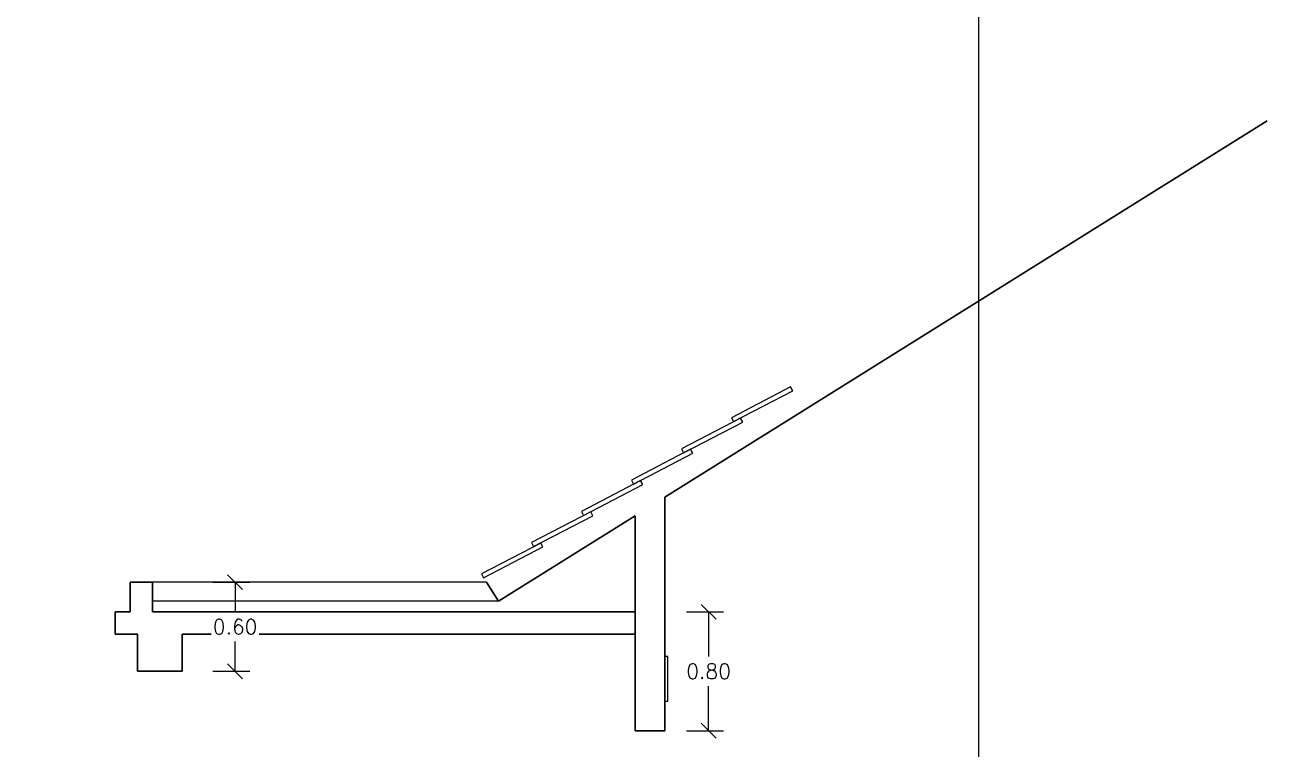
# Model space of a CAD drawing. Header units: metres. Extents: x -44 to 358, y -246 to 48.
# Drawn here: x 44.44 to 52.81, y 21.58 to 26.46 of the extents above; entities that cross this region are included whole.
import ezdxf

# ---------------------------------------------------------------- set-up
doc = ezdxf.new("R2010")
doc.units = ezdxf.units.M
doc.header["$LTSCALE"] = 0.3
doc.header["$PDMODE"] = 3
doc.linetypes.add('CONTINUA', pattern=[0])
doc.layers.add('BP', color=3, linetype='Continuous')
doc.layers.add('DIMENSIONES', color=7, linetype='Continuous')
for name, color, linetype, lineweight in [('corte', 7, 'Continuous', 30), ('SE-2', 252, 'Continuous', 9), ('SE-3', 253, 'Continuous', 5)]:
    doc.layers.add(name, color=color, linetype=linetype, lineweight=lineweight)
doc.styles.add('SMPLEX', font='simplex.shx')
doc.dimstyles.new('DIM-50', dxfattribs={"dimscale": 0.5, "dimtxt": 0.2, "dimasz": 0.2, "dimexe": 0.2, "dimexo": 0.2, "dimgap": 0.1, "dimtad": 0, "dimtih": 1, "dimtoh": 1, "dimzin": 0, "dimdsep": 46, "dimtxsty": 'SMPLEX', "dimblk1": 'OBLIQUE', "dimblk2": 'OBLIQUE', "dimsah": 1, "dimcen": 0.2, "dimclrd": 4, "dimclre": 4, "dimclrt": 4, "dimadec": 0, "dimazin": 0, "dimtfac": 1, "dimtmove": 0, "dimatfit": 3, "dimldrblk": 'OPEN30', "dimfxl": 0.3, "dimfxlon": 1, "dimtfill": 1, "dimtolj": 1, "dimtzin": 0, "dimarcsym": 0})

# ---------------------------------------------------------------- blocks, each defined once
blk = doc.blocks.new('_OBLIQUE')
at = {"color": 0, "linetype": 'ByBlock'}
blk.add_line((-0.5, -0.5), (0.5, 0.5), dxfattribs=at)
blk = doc.blocks.new('*D959')
at = {"layer": 'DEFPOINTS', "color": 0, "ltscale": 0.2, "transparency": 16777216}
for p in [(45.2991, 22.7081), (45.8555, 22.7081), (45.1991, 22.1081)]:
    blk.add_point(p, dxfattribs=at)
at = {"layer": 'DIMENSIONES', "color": 4, "lineweight": -2, "ltscale": 0.2, "transparency": 16777216}
for p, q in [((45.7055, 22.7081), (45.9555, 22.7081)), ((45.8555, 22.7081), (45.8555, 22.5081)), ((45.8555, 22.1081), (45.8555, 22.3081)), ((45.7055, 22.1081), (45.9555, 22.1081))]:
    blk.add_line(p, q, dxfattribs=at)
at = {"layer": 'DIMENSIONES', "color": 4, "lineweight": -2, "ltscale": 0.2, "transparency": 16777216, "xscale": 0.1, "yscale": 0.1, "zscale": 0.1}
for p, rotation in [((45.8555, 22.7081), 90), ((45.8555, 22.1081), 270)]:
    blk.add_blockref('_OBLIQUE', p, dxfattribs=dict(at, rotation=rotation))
at = {"layer": 'DIMENSIONES', "color": 4, "ltscale": 0.2, "transparency": 16777216, "insert": (45.8555, 22.4081), "char_height": 0.1, "attachment_point": 5, "style": 'SMPLEX', "bg_fill": 3, "box_fill_scale": 1.1, "bg_fill_color": 256, "bg_fill_true_color": 13158600, "bg_fill_transparency": 0}
blk.add_mtext('\\A1;0.60', dxfattribs=at)
blk = doc.blocks.new('_Open30')
at = {"color": 0, "lineweight": -2}
for p, q in [((-1, 0.268), (0, 0)), ((0, 0), (-1, -0.268)), ((0, 0), (-1, 0))]:
    blk.add_line(p, q, dxfattribs=at)
blk = doc.blocks.new('*D960')
at = {"layer": 'DEFPOINTS', "color": 0, "ltscale": 0.2, "transparency": 16777216}
for p in [(48.5491, 22.5081), (48.5491, 21.7081), (49.0443, 21.7081)]:
    blk.add_point(p, dxfattribs=at)
at = {"layer": 'DIMENSIONES', "color": 4, "lineweight": -2, "ltscale": 0.2, "transparency": 16777216}
for p, q in [((48.8943, 22.5081), (49.1443, 22.5081)), ((49.0443, 22.5081), (49.0443, 22.2081)), ((49.0443, 21.7081), (49.0443, 22.0081)), ((48.8943, 21.7081), (49.1443, 21.7081))]:
    blk.add_line(p, q, dxfattribs=at)
at = {"layer": 'DIMENSIONES', "color": 4, "lineweight": -2, "ltscale": 0.2, "transparency": 16777216, "xscale": 0.1, "yscale": 0.1, "zscale": 0.1}
for p, rotation in [((49.0443, 22.5081), 90), ((49.0443, 21.7081), 270)]:
    blk.add_blockref('_OBLIQUE', p, dxfattribs=dict(at, rotation=rotation))
at = {"layer": 'DIMENSIONES', "color": 4, "ltscale": 0.2, "transparency": 16777216, "insert": (49.0443, 22.1081), "char_height": 0.1, "attachment_point": 5, "style": 'SMPLEX', "bg_fill": 3, "box_fill_scale": 1.1, "bg_fill_color": 256, "bg_fill_true_color": 13158600, "bg_fill_transparency": 0}
blk.add_mtext('\\A1;0.80', dxfattribs=at)

msp = doc.modelspace()

# ---------------------------------------------------------------- linework, layer by layer
at = {"layer": 'BP', "linetype": 'CONTINUA', "ltscale": 5}
msp.add_lwpolyline([(0, 37.6335309), (50.8625687, 37.6335309), (50.8625687, 0), (0, 0)], close=True, dxfattribs=at)
msp.add_lwpolyline([(0, 37.6335309), (50.8625687, 37.6335309), (50.8625687, 0), (0, 0)], close=True, dxfattribs=at)
at = {"layer": 'corte'}
for p, q in [((48.7490594, 23.2810425), (52.8052867, 25.8156547)), ((48.7490594, 21.708076), (48.7490594, 23.2810425)), ((48.7490594, 21.708076), (48.7490594, 23.2810425)), ((47.6285473, 22.5808688), (48.5490594, 23.1560686)), ((47.6285473, 22.5808688), (48.5490594, 23.1560686)), ((48.5490594, 21.708076), (48.5490594, 23.1560686)), ((48.5490594, 21.708076), (48.5490594, 23.1560686)), ((45.1490594, 22.508076), (45.1490594, 22.708076)), ((45.1490594, 22.708076), (45.2990594, 22.708076)), ((45.1490594, 22.508076), (45.1490594, 22.708076)), ((45.1490594, 22.708076), (45.2990594, 22.708076)), ((45.2990594, 22.508076), (45.2990594, 22.708076)), ((45.2990594, 22.508076), (45.2990594, 22.708076)), ((47.5490594, 22.708076), (47.6285473, 22.5808688)), ((47.5490594, 22.708076), (47.6285473, 22.5808688)), ((45.0490594, 22.358076), (45.0490594, 22.508076)), ((45.0490594, 22.508076), (45.1490594, 22.508076)), ((45.0490594, 22.358076), (45.0490594, 22.508076)), ((45.2990594, 22.508076), (48.5490594, 22.508076)), ((47.6490594, 22.508076), (47.4990594, 22.508076)), ((45.0490594, 22.358076), (45.1990594, 22.358076)), ((45.0490594, 22.358076), (45.1990594, 22.358076)), ((45.1990594, 22.108076), (45.1990594, 22.358076)), ((45.1990594, 22.108076), (45.1990594, 22.358076)), ((45.4990594, 22.108076), (45.4990594, 22.358076)), ((45.4990594, 22.358076), (48.5490594, 22.358076)), ((45.4990594, 22.108076), (45.4990594, 22.358076)), ((45.1990594, 22.108076), (45.4990594, 22.108076)), ((45.1990594, 22.108076), (45.4990594, 22.108076)), ((48.7490594, 21.708076), (48.5490594, 21.708076)), ((48.7490594, 21.708076), (48.5490594, 21.708076))]:
    msp.add_line(p, q, dxfattribs=at)
at = {"layer": 'SE-2'}
for p, q in [((48.7690594, 22.208076), (48.7490594, 22.208076)), ((48.7690594, 21.908076), (48.7690594, 22.208076)), ((48.7490594, 21.908076), (48.7690594, 21.908076))]:
    msp.add_line(p, q, dxfattribs=at)
for points in [[(49.5964467, 24.0238592), (49.1974735, 23.8160132), (49.211334, 23.789407), (49.6103072, 23.997253)], [(49.2598276, 23.8135162), (48.8608544, 23.6056702), (48.8747149, 23.5790641), (49.2736881, 23.7869101)], [(48.9232085, 23.6031733), (48.5242353, 23.3953273), (48.5380958, 23.3687211), (48.937069, 23.5765671)], [(48.5865894, 23.3928303), (48.1876162, 23.1849843), (48.2014768, 23.1583782), (48.6004499, 23.3662242)], [(48.2499703, 23.1824874), (47.8509972, 22.9746414), (47.8648577, 22.9480352), (48.2638309, 23.1558812)], [(47.9133513, 22.9721444), (47.5143781, 22.7642984), (47.5282386, 22.7376923), (47.9272118, 22.9455383)]]:
    msp.add_lwpolyline(points, close=True, dxfattribs=at)
at = {"layer": 'SE-3'}
for p, q in [((47.5490594, 22.708076), (45.2990594, 22.708076)), ((47.6285473, 22.5808688), (45.2990594, 22.5808688))]:
    msp.add_line(p, q, dxfattribs=at)

# ---------------------------------------------------------------- next in the draw order: dimensions: what is measured, and where the dimension line sits
at = {"layer": 'DIMENSIONES', "ltscale": 0.2}
for base, p1, p2, picture, middle in [((45.8554544, 22.708076), (45.1990594, 22.108076), (45.2990594, 22.708076), '*D959', (45.8554544, 22.408076)), ((49.0442762, 21.708076), (48.5490594, 22.508076), (48.5490594, 21.708076), '*D960', (49.0442762, 22.108076))]:
    dim = msp.add_linear_dim(base=base, p1=p1, p2=p2, angle=90, dimstyle='DIM-50', dxfattribs=at)
    dim.commit()
    dim.dimension.update_dxf_attribs({"geometry": picture, "text_midpoint": middle})

doc.saveas('drawing.dxf')
